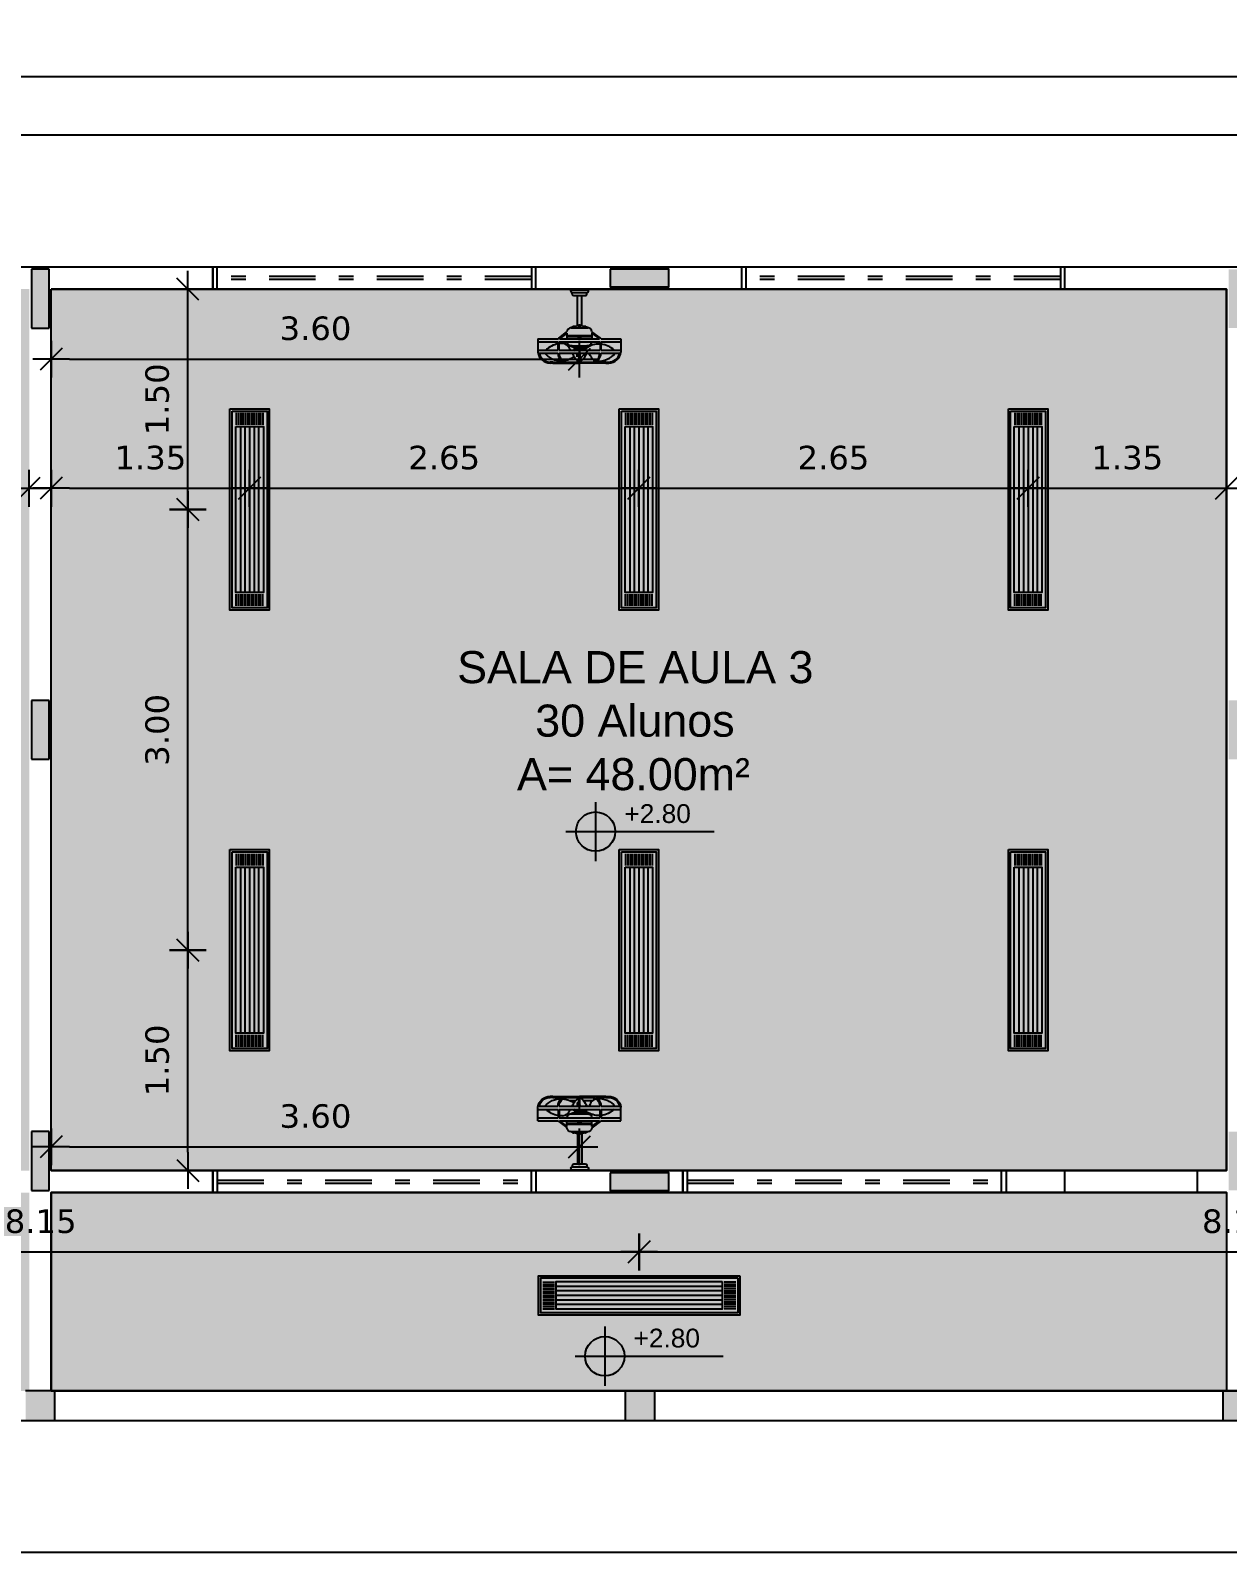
# Model space of a CAD drawing. Extents: x 38 to 175, y -50 to 32.
# Drawn here: x 69.82 to 77.97, y 6.42 to 16.78 of the extents above; entities that cross this region are included whole.
import ezdxf

# ---------------------------------------------------------------- set-up
doc = ezdxf.new("R2010")
doc.units = 0
doc.header["$LTSCALE"] = 0.025
doc.header["$MEASUREMENT"] = 0
doc.linetypes.add('DASHDOT', pattern=[25.4, 12.7, -6.35, 0, -6.35])
doc.layers.get('0').update_dxf_attribs({"linetype": 'CONTINUOUS'})
doc.layers.get('DEFPOINTS').update_dxf_attribs({"linetype": 'CONTINUOUS'})
for name, color, linetype in [('A-COTAS', 1, 'CONTINUOUS'), ('A-FORRO', 3, 'CONTINUOUS'), ('A-PARED', 5, 'CONTINUOUS'), ('A-PAREDE', 5, 'CONTINUOUS'), ('A-PISOS-NIVEL', 1, 'CONTINUOUS'), ('A-PROJ ESQU', 1, 'DASHDOT'), ('ACES-I', 251, 'CONTINUOUS'), ('ARQ-ALV-PROJEÇÃO', 8, 'CONTINUOUS'), ('ARQ-CTA-1_100', 1, 'CONTINUOUS'), ('ARQ-HTC', 9, 'CONTINUOUS'), ('ARQ-TXT-1_050', 2, 'CONTINUOUS'), ('BL-LUM-1', 1, 'CONTINUOUS'), ('BL-LUM-2', 2, 'CONTINUOUS'), ('BL-LUM-3', 3, 'CONTINUOUS'), ('EL-LUMINÁRIAS', 3, 'CONTINUOUS')]:
    doc.layers.add(name, color=color, linetype=linetype)
doc.styles.add('ESC-50-A20', font='arial.ttf', dxfattribs={"height": 0.1})
doc.styles.add('FNDE Texto Cota 0100', font='verdana.ttf', dxfattribs={"height": 0.16})
doc.dimstyles.new('FNDE 1-0100', dxfattribs={"dimscale": 2.5, "dimtxt": 0.16, "dimasz": 0.05, "dimexe": 0.15, "dimexo": 0.15, "dimgap": 0.05, "dimtad": 1, "dimzin": 4, "dimdsep": 46, "dimtxsty": 'FNDE Texto Cota 0100', "dimblk": 'tic', "dimcen": 0.15, "dimdle": 0.15, "dimse1": 1, "dimse2": 1, "dimclrd": 251, "dimclre": 251, "dimclrt": 256, "dimaunit": 1, "dimadec": 3, "dimazin": 0, "dimtfac": 1, "dimtix": 1, "dimtmove": 2, "dimatfit": 3, "dimldrblk": 'tic', "dimfxl": 0.15, "dimtvp": 1, "dimtolj": 1, "dimtzin": 0, "dimarcsym": 0})

# ---------------------------------------------------------------- blocks, each defined once
blk = doc.blocks.new('Lum-3320-sob')
at = {"layer": 'BL-LUM-1'}
for p, q in [((-0.657, 0.09), (-0.577, 0.09)), ((-0.657, 0.075), (-0.577, 0.075)), ((-0.657, 0.06), (-0.577, 0.06)), ((-0.657, 0.045), (-0.577, 0.045)), ((-0.657, 0.03), (-0.577, 0.03)), ((-0.657, 0.015), (-0.577, 0.015)), ((0.565, 0.062), (-0.565, 0.062)), ((0.565, 0.032), (-0.565, 0.032)), ((0.657, 0.09), (0.577, 0.09)), ((0.657, 0.075), (0.577, 0.075)), ((0.657, 0.06), (0.577, 0.06)), ((0.657, 0.045), (0.577, 0.045)), ((0.657, 0.03), (0.577, 0.03)), ((0.657, 0.015), (0.577, 0.015)), ((-0.657, 0), (-0.577, 0)), ((-0.657, -0.015), (-0.577, -0.015)), ((-0.657, -0.03), (-0.577, -0.03)), ((-0.657, -0.045), (-0.577, -0.045)), ((-0.657, -0.06), (-0.577, -0.06)), ((-0.657, -0.075), (-0.577, -0.075)), ((-0.657, -0.09), (-0.577, -0.09)), ((0.565, -0.032), (-0.565, -0.032)), ((0.565, -0.062), (-0.565, -0.062)), ((0.657, -0.03), (0.577, -0.03)), ((0.657, -0.045), (0.577, -0.045)), ((0.657, -0.06), (0.577, -0.06)), ((0.657, -0.075), (0.577, -0.075)), ((0.657, -0.09), (0.577, -0.09)), ((0.657, 0), (0.577, 0)), ((0.657, -0.015), (0.577, -0.015))]:
    blk.add_line(p, q, dxfattribs=at)
at = {"layer": 'BL-LUM-2'}
blk.add_line((0.565, 0), (-0.565, 0), dxfattribs=at)
for points in [[(0.67, 0.119), (0.67, -0.119), (-0.67, -0.119), (-0.67, 0.119)], [(0.565, 0.094), (0.565, -0.094), (-0.565, -0.094), (-0.565, 0.094)]]:
    blk.add_lwpolyline(points, close=True, dxfattribs=at)
at = {"layer": 'BL-LUM-3'}
blk.add_lwpolyline([(0.685, 0.134), (0.685, -0.134), (-0.685, -0.134), (-0.685, 0.134)], close=True, dxfattribs=at)
blk = doc.blocks.new('A$C4CB241E8')
at = {"layer": 'ACES-I'}
for p, q in [((0.224, 0.5), (0.344, 0.5)), ((0.224, 0.49), (0.224, 0.5)), ((0.234, 0.48), (0.334, 0.48)), ((0.234, 0.47), (0.234, 0.48)), ((0.244, 0.46), (0.324, 0.46)), ((0.269, 0.252), (0.269, 0.46)), ((0.299, 0.252), (0.299, 0.46)), ((0.334, 0.47), (0.334, 0.48)), ((0.344, 0.49), (0.344, 0.5)), ((0.142, 0.17), (0.198, 0.212)), ((0.226, 0.24), (0.339, 0.24)), ((0.277, 0.257), (0.277, 0.253)), ((0.277, 0.253), (0.281, 0.243)), ((0.287, 0.258), (0.279, 0.258)), ((0.288, 0.253), (0.284, 0.243)), ((0.288, 0.253), (0.288, 0.257)), ((0.424, 0.172), (0.368, 0.213)), ((0, 0.166), (0, 0.074)), ((0, 0.166), (0.137, 0.166)), ((0, 0.145), (0.137, 0.145)), ((0.137, 0.166), (0.142, 0.17)), ((0.137, 0.131), (0.137, 0.145)), ((0.137, 0.089), (0.137, 0.131)), ((0.144, 0.145), (0.424, 0.145)), ((0.144, 0.132), (0.144, 0.145)), ((0.144, 0.089), (0.144, 0.132)), ((0.198, 0.203), (0.148, 0.166)), ((0.148, 0.166), (0.42, 0.166)), ((0.198, 0.203), (0.198, 0.166)), ((0.198, 0.189), (0.368, 0.189)), ((0.198, 0.182), (0.273, 0.182)), ((0.276, 0.118), (0.276, 0.099)), ((0.29, 0.118), (0.29, 0.099)), ((0.293, 0.182), (0.368, 0.182)), ((0.368, 0.205), (0.368, 0.166)), ((0.368, 0.205), (0.42, 0.166)), ((0.431, 0.166), (0.424, 0.172)), ((0.424, 0.145), (0.424, 0.089)), ((0.431, 0.166), (0.565, 0.166)), ((0.431, 0.145), (0.565, 0.145)), ((0.431, 0.13), (0.431, 0.145)), ((0.431, 0.089), (0.431, 0.13)), ((0.565, 0.166), (0.565, 0.074)), ((0, 0.089), (0.055, 0.089)), ((0.008, 0.067), (0.046, 0.067)), ((0.046, 0.067), (0.137, 0.067)), ((0.055, 0.089), (0.137, 0.089)), ((0.102, 0.007), (0.083, 0.007)), ((0.102, 0), (0.083, 0)), ((0.102, 0.007), (0.174, 0.007)), ((0.102, 0), (0.283, 0)), ((0.144, 0.089), (0.424, 0.089)), ((0.144, 0.067), (0.279, 0.067)), ((0.203, 0.007), (0.279, 0.007)), ((0.215, 0.027), (0.258, 0.027)), ((0.268, 0.043), (0.268, 0.067)), ((0.279, 0.067), (0.279, 0.009)), ((0.279, 0.067), (0.286, 0.067)), ((0.279, 0.009), (0.279, 0.007)), ((0.283, 0.089), (0.283, 0.067)), ((0.463, 0), (0.283, 0)), ((0.286, 0.067), (0.286, 0.009)), ((0.286, 0.067), (0.422, 0.067)), ((0.286, 0.009), (0.286, 0.007)), ((0.286, 0.007), (0.362, 0.007)), ((0.307, 0.027), (0.373, 0.027)), ((0.463, 0.007), (0.392, 0.007)), ((0.429, 0.067), (0.526, 0.067)), ((0.431, 0.089), (0.519, 0.089)), ((0.463, 0.007), (0.482, 0.007)), ((0.463, 0), (0.482, 0)), ((0.519, 0.089), (0.565, 0.089)), ((0.526, 0.067), (0.557, 0.067))]:
    blk.add_line(p, q, dxfattribs=at)
blk.add_lwpolyline([(0.273, 0.184), (0.273, 0.175), (0.293, 0.175), (0.293, 0.184)], close=True, dxfattribs=at)
for points in [[(0.246, 0.099), (0.246, 0.089)], [(0.323, 0.089), (0.323, 0.099), (0.246, 0.099)], [(0.246, 0.08), (0.246, 0.08)]]:
    blk.add_lwpolyline(points, dxfattribs=at)
for centre, radius, start, end in [((0.234, 0.49), 0.01, 180, 270), ((0.244, 0.47), 0.01, 180, 270), ((0.324, 0.47), 0.01, 270, 0), ((0.334, 0.49), 0.01, 270, 0), ((0.226, 0.212), 0.0283, 90, 180), ((0.283, 0.105), 0.148, 92.0593, 114.7191), ((0.242, 0.245), 0.00548, 36.9061, 175.1771), ((0.279, 0.257), 0.00141, 90, 180), ((0.283, 0.251), 0.00548, 13.9839, 166.0161), ((0.283, 0.244), 0.00141, 202.3134, 337.6866), ((0.287, 0.257), 0.00141, 0, 90), ((0.283, 0.105), 0.148, 65.2809, 87.9407), ((0.323, 0.245), 0.00548, 4.8229, 143.0939), ((0.339, 0.212), 0.0283, 3.732, 90), ((0.161, -0.014), 0.147, 99.4474, 135.8987), ((0.161, -0.014), 0.147, 87.3551, 96.6689), ((0.168, 0.133), 0, 90, 303.5739), ((0.165, 0.08), 0.0536, 23.5592, 86.613), ((0.226, 0.147), 0.0283, 182.9729, 248.6249), ((0.283, 0.252), 0.148, 243.1417, 267.262), ((0.283, 1.064), 0.946, 265.9464, 274.0536), ((0.283, 0.252), 0.148, 272.738, 296.8583), ((0.415, -0.018), 0.148, 92.2685, 128.5678), ((0.339, 0.147), 0.0283, 291.3751, 357.0271), ((0.415, -0.018), 0.148, 86.601, 92.2685), ((0.415, -0.018), 0.148, 45.7177, 83.837), ((0.083, 0.084), 0.0836, 187.0241, 270.1403), ((0.083, 0.084), 0.0766, 192.4617, 270.1403), ((0.158, 0.164), 0.148, 220.8847, 270.7317), ((0.204, 0.067), 0.0671, 179.7166, 229.3446), ((0.204, 0.067), 0.06, 179.6832, 237.0138), ((0.204, 0.067), 0.0671, 229.3446, 243.4575), ((0.158, 0.164), 0.148, 274.9997, 292.3413), ((0.204, 0.067), 0.06, 237.0138, 269.6517), ((0.214, 0.101), 2.511308197128957e-15, 227.1184, 0), ((0.276, 0.127), 0.0676, 202.5993, 214.7226), ((0.158, 0.164), 0.148, 292.3413, 305.8305), ((0.345, 0.107), 0.118, 199.8598, 236.3515), ((0.44, -0.107), 0.228, 134.8376, 138.9912), ((0.44, -0.107), 0.228, 130.1268, 132.3872), ((0.221, 0.107), 0.118, 303.6485, 317.1616), ((0.221, 0.107), 0.118, 317.1616, 340.1402), ((0.297, 0.02), 0.0676, 22.5993, 43.7437), ((0.409, 0.067), 0.0536, 203.5592, 228.099), ((0.362, 0.067), 0.06, 270.3483, 301.6358), ((0.409, 0.067), 0.0536, 228.099, 252.8541), ((0.362, 0.067), 0.0671, 296.5425, 307.5309), ((0.362, 0.067), 0.06, 301.6358, 0.3168), ((0.413, 0.161), 0.147, 266.0889, 320.6458), ((0.362, 0.067), 0.0671, 307.5309, 0.2834), ((0.482, 0.084), 0.0836, 269.8597, 352.9759), ((0.482, 0.084), 0.0766, 269.8597, 347.5383)]:
    blk.add_arc(centre, radius, start, end, dxfattribs=at)
blk = doc.blocks.new('tic')
at = {"color": 251}
for p, q in [((0, -1), (0, 1)), ((-1, 0), (1, 0))]:
    blk.add_line(p, q, dxfattribs=at)
blk.add_line((-0.6, -0.6), (0.6, 0.6))
blk = doc.blocks.new('*D11')
at = {"layer": 'ARQ-CTA-1_100', "color": 251, "lineweight": -2, "transparency": 16777216}
blk.add_line((68.585, 13.662), (69.685, 13.662), dxfattribs=at)
at = {"layer": 'DEFPOINTS', "color": 0, "transparency": 16777216}
for p in [(69.81, 15.018), (68.46, 14.218), (69.81, 13.662)]:
    blk.add_point(p, dxfattribs=at)
at = {"layer": 'ARQ-CTA-1_100', "color": 251, "lineweight": -2, "transparency": 16777216, "xscale": 0.125, "yscale": 0.125, "zscale": 0.125, "rotation": 180}
blk.add_blockref('tic', (68.46, 13.662), dxfattribs=at)
at = {"layer": 'ARQ-CTA-1_100', "color": 251, "lineweight": -2, "transparency": 16777216, "xscale": 0.125, "yscale": 0.125, "zscale": 0.125}
blk.add_blockref('tic', (69.81, 13.662), dxfattribs=at)
at = {"layer": 'ARQ-CTA-1_100', "transparency": 16777216, "insert": (69.135, 13.87), "char_height": 0.16, "attachment_point": 5, "style": 'FNDE Texto Cota 0100'}
blk.add_mtext('\\A1;1.35', dxfattribs=at)
blk = doc.blocks.new('*D17')
at = {"layer": 'ARQ-CTA-1_100', "color": 251, "lineweight": -2, "transparency": 16777216}
blk.add_line((70.085, 13.662), (71.185, 13.662), dxfattribs=at)
at = {"layer": 'DEFPOINTS', "color": 0, "transparency": 16777216}
for p in [(69.96, 15.018), (71.31, 14.218), (71.31, 13.662)]:
    blk.add_point(p, dxfattribs=at)
at = {"layer": 'ARQ-CTA-1_100', "color": 251, "lineweight": -2, "transparency": 16777216, "xscale": 0.125, "yscale": 0.125, "zscale": 0.125, "rotation": 180}
blk.add_blockref('tic', (69.96, 13.662), dxfattribs=at)
at = {"layer": 'ARQ-CTA-1_100', "color": 251, "lineweight": -2, "transparency": 16777216, "xscale": 0.125, "yscale": 0.125, "zscale": 0.125}
blk.add_blockref('tic', (71.31, 13.662), dxfattribs=at)
at = {"layer": 'ARQ-CTA-1_100', "transparency": 16777216, "insert": (70.635, 13.87), "char_height": 0.16, "attachment_point": 5, "style": 'FNDE Texto Cota 0100'}
blk.add_mtext('\\A1;1.35', dxfattribs=at)
blk = doc.blocks.new('*D18')
at = {"layer": 'ARQ-CTA-1_100', "color": 251, "lineweight": -2, "transparency": 16777216}
blk.add_line((71.435, 13.662), (73.835, 13.662), dxfattribs=at)
at = {"layer": 'DEFPOINTS', "color": 0, "transparency": 16777216}
for p in [(71.31, 14.218), (73.96, 14.218), (73.96, 13.662)]:
    blk.add_point(p, dxfattribs=at)
at = {"layer": 'ARQ-CTA-1_100', "color": 251, "lineweight": -2, "transparency": 16777216, "xscale": 0.125, "yscale": 0.125, "zscale": 0.125, "rotation": 180}
blk.add_blockref('tic', (71.31, 13.662), dxfattribs=at)
at = {"layer": 'ARQ-CTA-1_100', "color": 251, "lineweight": -2, "transparency": 16777216, "xscale": 0.125, "yscale": 0.125, "zscale": 0.125}
blk.add_blockref('tic', (73.96, 13.662), dxfattribs=at)
at = {"layer": 'ARQ-CTA-1_100', "transparency": 16777216, "insert": (72.635, 13.87), "char_height": 0.16, "attachment_point": 5, "style": 'FNDE Texto Cota 0100'}
blk.add_mtext('\\A1;2.65', dxfattribs=at)
blk = doc.blocks.new('*D19')
at = {"layer": 'ARQ-CTA-1_100', "color": 251, "lineweight": -2, "transparency": 16777216}
blk.add_line((74.085, 13.662), (76.485, 13.662), dxfattribs=at)
at = {"layer": 'DEFPOINTS', "color": 0, "transparency": 16777216}
for p in [(73.96, 14.218), (76.61, 14.218), (76.61, 13.662)]:
    blk.add_point(p, dxfattribs=at)
at = {"layer": 'ARQ-CTA-1_100', "color": 251, "lineweight": -2, "transparency": 16777216, "xscale": 0.125, "yscale": 0.125, "zscale": 0.125, "rotation": 180}
blk.add_blockref('tic', (73.96, 13.662), dxfattribs=at)
at = {"layer": 'ARQ-CTA-1_100', "color": 251, "lineweight": -2, "transparency": 16777216, "xscale": 0.125, "yscale": 0.125, "zscale": 0.125}
blk.add_blockref('tic', (76.61, 13.662), dxfattribs=at)
at = {"layer": 'ARQ-CTA-1_100', "transparency": 16777216, "insert": (75.285, 13.87), "char_height": 0.16, "attachment_point": 5, "style": 'FNDE Texto Cota 0100'}
blk.add_mtext('\\A1;2.65', dxfattribs=at)
blk = doc.blocks.new('*D20')
at = {"layer": 'ARQ-CTA-1_100', "color": 251, "lineweight": -2, "transparency": 16777216}
blk.add_line((76.735, 13.662), (77.835, 13.662), dxfattribs=at)
at = {"layer": 'DEFPOINTS', "color": 0, "transparency": 16777216}
for p in [(77.96, 15.018), (76.61, 14.218), (77.96, 13.662)]:
    blk.add_point(p, dxfattribs=at)
at = {"layer": 'ARQ-CTA-1_100', "color": 251, "lineweight": -2, "transparency": 16777216, "xscale": 0.125, "yscale": 0.125, "zscale": 0.125, "rotation": 180}
blk.add_blockref('tic', (76.61, 13.662), dxfattribs=at)
at = {"layer": 'ARQ-CTA-1_100', "color": 251, "lineweight": -2, "transparency": 16777216, "xscale": 0.125, "yscale": 0.125, "zscale": 0.125}
blk.add_blockref('tic', (77.96, 13.662), dxfattribs=at)
at = {"layer": 'ARQ-CTA-1_100', "transparency": 16777216, "insert": (77.285, 13.87), "char_height": 0.16, "attachment_point": 5, "style": 'FNDE Texto Cota 0100'}
blk.add_mtext('\\A1;1.35', dxfattribs=at)
blk = doc.blocks.new('*D21')
at = {"layer": 'ARQ-CTA-1_100', "color": 251, "lineweight": -2, "transparency": 16777216}
blk.add_line((70.89, 9.143), (70.89, 10.393), dxfattribs=at)
at = {"layer": 'DEFPOINTS', "color": 0, "transparency": 16777216}
for p in [(70.89, 10.518), (71.176, 10.518), (69.96, 9.018)]:
    blk.add_point(p, dxfattribs=at)
at = {"layer": 'ARQ-CTA-1_100', "color": 251, "lineweight": -2, "transparency": 16777216, "xscale": 0.125, "yscale": 0.125, "zscale": 0.125}
for p, rotation in [((70.89, 10.518), 90), ((70.89, 9.018), 270)]:
    blk.add_blockref('tic', p, dxfattribs=dict(at, rotation=rotation))
at = {"layer": 'ARQ-CTA-1_100', "transparency": 16777216, "insert": (70.682, 9.768), "char_height": 0.16, "attachment_point": 5, "rotation": 90, "style": 'FNDE Texto Cota 0100'}
blk.add_mtext('\\A1;1.50', dxfattribs=at)
blk = doc.blocks.new('*D22')
at = {"layer": 'ARQ-CTA-1_100', "color": 251, "lineweight": -2, "transparency": 16777216}
blk.add_line((70.89, 10.643), (70.89, 13.393), dxfattribs=at)
at = {"layer": 'DEFPOINTS', "color": 0, "transparency": 16777216}
for p in [(70.89, 13.518), (71.176, 13.518), (71.176, 10.518)]:
    blk.add_point(p, dxfattribs=at)
at = {"layer": 'ARQ-CTA-1_100', "color": 251, "lineweight": -2, "transparency": 16777216, "xscale": 0.125, "yscale": 0.125, "zscale": 0.125}
for p, rotation in [((70.89, 13.518), 90), ((70.89, 10.518), 270)]:
    blk.add_blockref('tic', p, dxfattribs=dict(at, rotation=rotation))
at = {"layer": 'ARQ-CTA-1_100', "transparency": 16777216, "insert": (70.682, 12.018), "char_height": 0.16, "attachment_point": 5, "rotation": 90, "style": 'FNDE Texto Cota 0100'}
blk.add_mtext('\\A1;3.00', dxfattribs=at)
blk = doc.blocks.new('*D23')
at = {"layer": 'ARQ-CTA-1_100', "color": 251, "lineweight": -2, "transparency": 16777216}
blk.add_line((70.89, 13.643), (70.89, 14.893), dxfattribs=at)
at = {"layer": 'DEFPOINTS', "color": 0, "transparency": 16777216}
for p in [(70.89, 15.018), (71.176, 15.018), (71.176, 13.518)]:
    blk.add_point(p, dxfattribs=at)
at = {"layer": 'ARQ-CTA-1_100', "color": 251, "lineweight": -2, "transparency": 16777216, "xscale": 0.125, "yscale": 0.125, "zscale": 0.125}
for p, rotation in [((70.89, 15.018), 90), ((70.89, 13.518), 270)]:
    blk.add_blockref('tic', p, dxfattribs=dict(at, rotation=rotation))
at = {"layer": 'ARQ-CTA-1_100', "transparency": 16777216, "insert": (70.682, 14.268), "char_height": 0.16, "attachment_point": 5, "rotation": 90, "style": 'FNDE Texto Cota 0100'}
blk.add_mtext('\\A1;1.50', dxfattribs=at)
blk = doc.blocks.new('*D24')
at = {"layer": 'ARQ-CTA-1_100', "color": 251, "lineweight": -2, "transparency": 16777216}
blk.add_line((70.085, 14.541), (73.432, 14.541), dxfattribs=at)
at = {"layer": 'DEFPOINTS', "color": 0, "transparency": 16777216}
for p in [(69.96, 15.018), (73.557, 15.014), (73.557, 14.541)]:
    blk.add_point(p, dxfattribs=at)
at = {"layer": 'ARQ-CTA-1_100', "color": 251, "lineweight": -2, "transparency": 16777216, "xscale": 0.125, "yscale": 0.125, "zscale": 0.125, "rotation": 180}
blk.add_blockref('tic', (69.96, 14.541), dxfattribs=at)
at = {"layer": 'ARQ-CTA-1_100', "color": 251, "lineweight": -2, "transparency": 16777216, "xscale": 0.125, "yscale": 0.125, "zscale": 0.125}
blk.add_blockref('tic', (73.557, 14.541), dxfattribs=at)
at = {"layer": 'ARQ-CTA-1_100', "transparency": 16777216, "insert": (71.759, 14.75), "char_height": 0.16, "attachment_point": 5, "style": 'FNDE Texto Cota 0100'}
blk.add_mtext('\\A1;3.60', dxfattribs=at)
blk = doc.blocks.new('*D25')
at = {"layer": 'ARQ-CTA-1_100', "color": 251, "lineweight": -2, "transparency": 16777216}
blk.add_line((70.085, 9.18), (73.432, 9.18), dxfattribs=at)
at = {"layer": 'DEFPOINTS', "color": 0, "transparency": 16777216}
for p in [(73.557, 9.18), (69.96, 9.018), (73.557, 9.022)]:
    blk.add_point(p, dxfattribs=at)
at = {"layer": 'ARQ-CTA-1_100', "color": 251, "lineweight": -2, "transparency": 16777216, "xscale": 0.125, "yscale": 0.125, "zscale": 0.125, "rotation": 180}
blk.add_blockref('tic', (69.96, 9.18), dxfattribs=at)
at = {"layer": 'ARQ-CTA-1_100', "color": 251, "lineweight": -2, "transparency": 16777216, "xscale": 0.125, "yscale": 0.125, "zscale": 0.125}
blk.add_blockref('tic', (73.557, 9.18), dxfattribs=at)
at = {"layer": 'ARQ-CTA-1_100', "transparency": 16777216, "insert": (71.759, 9.388), "char_height": 0.16, "attachment_point": 5, "style": 'FNDE Texto Cota 0100'}
blk.add_mtext('\\A1;3.60', dxfattribs=at)
blk = doc.blocks.new('*D53')
at = {"layer": 'ARQ-CTA-1_100', "color": 251, "lineweight": -2, "transparency": 16777216}
blk.add_line((65.938, 8.464), (73.838, 8.464), dxfattribs=at)
at = {"layer": 'DEFPOINTS', "color": 0, "transparency": 16777216}
for p in [(73.963, 8.464), (65.813, 8.302), (73.963, 8.302)]:
    blk.add_point(p, dxfattribs=at)
at = {"layer": 'ARQ-CTA-1_100', "color": 251, "lineweight": -2, "transparency": 16777216, "xscale": 0.125, "yscale": 0.125, "zscale": 0.125, "rotation": 180}
blk.add_blockref('tic', (65.813, 8.464), dxfattribs=at)
at = {"layer": 'ARQ-CTA-1_100', "color": 251, "lineweight": -2, "transparency": 16777216, "xscale": 0.125, "yscale": 0.125, "zscale": 0.125}
blk.add_blockref('tic', (73.963, 8.464), dxfattribs=at)
at = {"layer": 'ARQ-CTA-1_100', "transparency": 16777216, "insert": (69.888, 8.672), "char_height": 0.16, "attachment_point": 5, "style": 'FNDE Texto Cota 0100'}
blk.add_mtext('\\A1;8.15', dxfattribs=at)
blk = doc.blocks.new('*D54')
at = {"layer": 'ARQ-CTA-1_100', "color": 251, "lineweight": -2, "transparency": 16777216}
blk.add_line((74.088, 8.464), (81.988, 8.464), dxfattribs=at)
at = {"layer": 'DEFPOINTS', "color": 0, "transparency": 16777216}
for p in [(82.113, 8.464), (73.963, 8.302), (82.113, 8.302)]:
    blk.add_point(p, dxfattribs=at)
at = {"layer": 'ARQ-CTA-1_100', "color": 251, "lineweight": -2, "transparency": 16777216, "xscale": 0.125, "yscale": 0.125, "zscale": 0.125, "rotation": 180}
blk.add_blockref('tic', (73.963, 8.464), dxfattribs=at)
at = {"layer": 'ARQ-CTA-1_100', "color": 251, "lineweight": -2, "transparency": 16777216, "xscale": 0.125, "yscale": 0.125, "zscale": 0.125}
blk.add_blockref('tic', (82.113, 8.464), dxfattribs=at)
at = {"layer": 'ARQ-CTA-1_100', "transparency": 16777216, "insert": (78.038, 8.672), "char_height": 0.16, "attachment_point": 5, "style": 'FNDE Texto Cota 0100'}
blk.add_mtext('\\A1;8.15', dxfattribs=at)
blk = doc.blocks.new('*D156')
at = {"layer": 'ARQ-CTA-1_100', "color": 251, "lineweight": -2, "transparency": 16777216}
blk.add_line((52.735, 16.465), (111.485, 16.465), dxfattribs=at)
at = {"layer": 'DEFPOINTS', "color": 0, "transparency": 16777216}
for p in [(111.61, 16.465), (52.61, 16.068), (111.61, 16.068)]:
    blk.add_point(p, dxfattribs=at)
at = {"layer": 'ARQ-CTA-1_100', "color": 251, "lineweight": -2, "transparency": 16777216, "xscale": 0.125, "yscale": 0.125, "zscale": 0.125, "rotation": 180}
blk.add_blockref('tic', (52.61, 16.465), dxfattribs=at)
at = {"layer": 'ARQ-CTA-1_100', "color": 251, "lineweight": -2, "transparency": 16777216, "xscale": 0.125, "yscale": 0.125, "zscale": 0.125}
blk.add_blockref('tic', (111.61, 16.465), dxfattribs=at)
at = {"layer": 'ARQ-CTA-1_100', "transparency": 16777216, "insert": (82.11, 16.673), "char_height": 0.16, "attachment_point": 5, "style": 'FNDE Texto Cota 0100'}
blk.add_mtext('\\A1;59.00', dxfattribs=at)

msp = doc.modelspace()

# ---------------------------------------------------------------- hatches: boundary and pattern name
at = {"layer": 'A-COTAS'}
h = msp.add_hatch(color=253, dxfattribs=at)
h.dxf.hatch_style = 1
h.paths.add_polyline_path([(69.945, 15.153), (69.825, 15.153), (69.825, 14.753), (69.945, 14.753)])
h.paths.add_polyline_path([(69.945, 12.218), (69.825, 12.218), (69.825, 11.818), (69.945, 11.818)])
h.paths.add_polyline_path([(69.945, 9.283), (69.825, 9.283), (69.825, 8.883), (69.945, 8.883)])
h.paths.add_polyline_path([(69.985, 7.518), (69.785, 7.518), (69.785, 7.318), (69.985, 7.318)])
h = msp.add_hatch(color=253, dxfattribs=at)
h.dxf.hatch_style = 1
h.paths.add_polyline_path([(73.765, 15.153), (73.765, 15.033), (74.165, 15.033), (74.165, 15.153)])
h = msp.add_hatch(color=253, dxfattribs=at)
h.dxf.hatch_style = 1
h.paths.add_polyline_path([(78.095, 15.153), (77.975, 15.153), (77.975, 14.753), (78.095, 14.753)])
h.paths.add_polyline_path([(78.095, 12.218), (77.975, 12.218), (77.975, 11.818), (78.095, 11.818)])
h.paths.add_polyline_path([(78.095, 9.283), (77.975, 9.283), (77.975, 8.883), (78.095, 8.883)])
h.paths.add_polyline_path([(78.135, 7.518), (77.935, 7.518), (77.935, 7.318), (78.135, 7.318)])
h = msp.add_hatch(color=253, dxfattribs=at)
h.dxf.hatch_style = 1
h.paths.add_polyline_path([(73.765, 9.003), (73.765, 8.883), (74.165, 8.883), (74.165, 9.003)])
h = msp.add_hatch(color=253, dxfattribs=at)
h.dxf.hatch_style = 1
h.paths.add_polyline_path([(74.068, 7.518), (73.868, 7.518), (73.868, 7.318), (74.068, 7.318)])
at = {"layer": 'ARQ-ALV-PROJEÇÃO', "linetype": 'Continuous'}
h = msp.add_hatch(color=251, dxfattribs=at)
h.paths.add_polyline_path([(73.666, 11.325), (73.666, 11.459, 0.414214), (73.531, 11.325)])
h.paths.add_polyline_path([(73.666, 11.325), (73.666, 11.19, 0.414214), (73.8, 11.325)])
h = msp.add_hatch(color=251, dxfattribs=at)
h.paths.add_polyline_path([(73.728, 7.754), (73.728, 7.888, 0.414214), (73.593, 7.754)])
h.paths.add_polyline_path([(73.728, 7.754), (73.728, 7.62, 0.414214), (73.862, 7.754)])
at = {"layer": 'ARQ-HTC'}
h = msp.add_hatch(dxfattribs=at)
h.set_pattern_fill('AR-CONC', color=256, scale=0.1, style=2)
h.set_pattern_definition([(50, (0, 0), (0.7172602, -0.062752), [0.075, -0.825]), (355, (0, 0), (-0.1387513, 0.752192), [0.06, -0.66]), (100.45144, (0.0598, -0.0052), (0.578509, 0.68944), [0.06374, -0.701142]), (46.1842, (0, 0.2), (1.067241, -0.165519), [0.1125, -1.2375]), (96.6356, (0.0889, 0.1862), (0.934662, 0.974119), [0.09561, -1.051714]), (351.1842, (0, 0.2), (0.934662, 0.974119), [0.09, -0.99]), (21, (0.1, 0.15), (0.596907, -0.402619), [0.075, -0.825]), (326, (0.1, 0.15), (0.2433153, 0.72515), [0.06, -0.66]), (71.45144, (0.14974, 0.11645), (0.8402224, 0.322531), [0.06374, -0.701142]), (37.5, (0, 0), (0.01215986, 0.33289385), [0, -0.652, 0, -0.67, 0, -0.6625]), (7.5, (0, 0), (0.2630695, 0.3944117), [0, -0.382, 0, -0.637, 0, -0.2525]), (327.5, (-0.223, 0), (0.53382244, -0.0225549), [0, -0.25, 0, -0.78, 0, -1.035]), (317.5, (-0.323, 0), (0.5831862, 0.100105), [0, -0.325, 0, -0.518, 0, -0.735])])
h.paths.add_polyline_path([(61.81, 9.018), (69.81, 9.018), (69.81, 15.018), (61.81, 15.018)])
h.paths.add_polyline_path([(69.96, 15.018), (77.96, 15.018), (77.96, 9.018), (69.96, 9.018)])
h.paths.add_polyline_path([(78.11, 9.018), (85.935, 9.018), (85.935, 15.018), (78.11, 15.018)])
h.paths.add_polyline_path([(86.26, 15.018), (94.26, 15.018), (94.26, 9.018), (86.26, 9.018)])
h.paths.add_polyline_path([(94.41, 9.018), (102.41, 9.018), (102.41, 15.018), (94.41, 15.018)])
h.paths.add_polyline_path([(102.41, 7.518), (94.41, 7.518), (94.41, 8.868), (102.41, 8.868)])
h.paths.add_polyline_path([(94.26, 7.518), (86.26, 7.518), (86.26, 8.868), (94.26, 8.868)])
h.paths.add_polyline_path([(85.935, 7.518), (78.11, 7.518), (78.11, 8.868), (85.935, 8.868)])
h.paths.add_polyline_path([(77.96, 7.518), (69.96, 7.518), (69.96, 8.868), (77.96, 8.868)])
h.paths.add_polyline_path([(69.81, 7.518), (61.81, 7.518), (61.81, 8.868), (69.81, 8.868)])

# ---------------------------------------------------------------- linework, layer by layer
at = {"layer": 'A-FORRO'}
for p, q in [((69.96, 9.018), (69.96, 15.018)), ((77.96, 15.018), (69.96, 15.018)), ((77.96, 9.018), (77.96, 15.018)), ((69.96, 9.018), (77.96, 9.018)), ((69.96, 8.868), (69.96, 7.518)), ((77.96, 8.868), (69.96, 8.868)), ((77.96, 8.868), (77.96, 7.518)), ((69.96, 7.518), (85.935, 7.518)), ((53.51, 7.318), (80.51, 7.318))]:
    msp.add_line(p, q, dxfattribs=at)
msp.add_lwpolyline([(86.085, 15.168), (53.51, 15.168)], dxfattribs=at)
for points in [[(69.96, 15.018), (77.96, 15.018), (77.96, 9.018), (69.96, 9.018)], [(77.96, 7.518), (69.96, 7.518), (69.96, 8.868), (77.96, 8.868)]]:
    msp.add_lwpolyline(points, close=True, dxfattribs=at)
at = {"layer": 'A-PARED'}
for p, q in [((69.945, 15.153), (69.825, 15.153)), ((69.825, 15.153), (69.825, 14.753)), ((69.945, 14.753), (69.945, 15.153)), ((73.765, 15.153), (73.765, 15.033)), ((74.165, 15.153), (73.765, 15.153)), ((74.165, 15.033), (74.165, 15.153)), ((73.765, 15.033), (74.165, 15.033)), ((69.825, 14.753), (69.945, 14.753)), ((69.945, 12.218), (69.825, 12.218)), ((69.825, 12.218), (69.825, 11.818)), ((69.945, 11.818), (69.945, 12.218)), ((69.825, 11.818), (69.945, 11.818)), ((69.945, 9.283), (69.825, 9.283)), ((69.825, 9.283), (69.825, 8.883)), ((69.945, 8.883), (69.945, 9.283)), ((73.765, 9.003), (73.765, 8.883)), ((74.165, 9.003), (73.765, 9.003)), ((74.165, 8.883), (74.165, 9.003)), ((69.825, 8.883), (69.945, 8.883)), ((73.765, 8.883), (74.165, 8.883)), ((69.985, 7.518), (69.785, 7.518)), ((69.985, 7.318), (69.985, 7.518)), ((78.135, 7.518), (77.935, 7.518)), ((77.935, 7.518), (77.935, 7.318)), ((69.785, 7.318), (69.985, 7.318)), ((77.935, 7.318), (78.135, 7.318))]:
    msp.add_line(p, q, dxfattribs=at)
for points in [[(73.765, 15.153), (73.765, 15.033), (74.165, 15.033), (74.165, 15.153)], [(73.765, 9.003), (73.765, 8.883), (74.165, 8.883), (74.165, 9.003)]]:
    msp.add_lwpolyline(points, close=True, dxfattribs=at)
at = {"layer": 'A-PAREDE'}
for p, q in [((71.06, 15.018), (71.06, 15.168)), ((76.86, 15.018), (76.86, 15.168)), ((71.06, 9.018), (71.06, 8.868)), ((73.26, 9.018), (73.26, 8.868)), ((74.26, 9.018), (74.26, 8.868))]:
    msp.add_line(p, q, dxfattribs=at)
msp.add_lwpolyline([(74.068, 7.518), (73.868, 7.518), (73.868, 7.318), (74.068, 7.318)], close=True, dxfattribs=at)
at = {"layer": 'A-PISOS-NIVEL', "color": 2}
msp.add_lwpolyline([(52.61, 16.068), (111.61, 16.068), (111.61, 6.418), (52.61, 6.418)], close=True, dxfattribs=at)
at = {"layer": 'A-PROJ ESQU'}
for p, q in [((73.23, 15.103), (71.09, 15.103)), ((73.23, 15.083), (71.09, 15.083)), ((76.83, 15.103), (74.69, 15.103)), ((76.83, 15.083), (74.69, 15.083)), ((71.06, 8.868), (71.06, 9.018)), ((74.26, 8.868), (74.26, 9.018)), ((76.86, 8.868), (76.86, 9.018)), ((77.76, 9.018), (77.76, 8.868)), ((71.09, 8.953), (73.23, 8.953)), ((71.09, 8.933), (73.23, 8.933)), ((74.29, 8.953), (76.43, 8.953)), ((74.29, 8.933), (76.43, 8.933))]:
    msp.add_line(p, q, dxfattribs=at)
for points in [[(71.09, 15.168), (71.06, 15.168), (71.06, 15.018), (71.09, 15.018)], [(73.26, 15.168), (73.23, 15.168), (73.23, 15.018), (73.26, 15.018)], [(74.69, 15.168), (74.66, 15.168), (74.66, 15.018), (74.69, 15.018)], [(76.86, 15.168), (76.83, 15.168), (76.83, 15.018), (76.86, 15.018)], [(71.06, 9.018), (71.09, 9.018), (71.09, 8.868), (71.06, 8.868)], [(73.23, 9.018), (73.26, 9.018), (73.26, 8.868), (73.23, 8.868)], [(74.26, 9.018), (74.29, 9.018), (74.29, 8.868), (74.26, 8.868)], [(76.43, 9.018), (76.46, 9.018), (76.46, 8.868), (76.43, 8.868)]]:
    msp.add_lwpolyline(points, close=True, dxfattribs=at)
at = {"layer": 'ARQ-ALV-PROJEÇÃO', "color": 251, "linetype": 'Continuous'}
for p, q in [((73.666, 11.526), (73.666, 11.123)), ((73.464, 11.325), (73.8, 11.325)), ((73.8, 11.325), (74.472, 11.325)), ((73.728, 7.956), (73.728, 7.552)), ((73.526, 7.754), (73.862, 7.754)), ((73.862, 7.754), (74.534, 7.754))]:
    msp.add_line(p, q, dxfattribs=at)
for centre in [(73.666, 11.325), (73.728, 7.754)]:
    msp.add_circle(centre, 0.134, dxfattribs=at)

# ---------------------------------------------------------------- block references
at = {"layer": 'A-COTAS', "linetype": 'Continuous'}
msp.add_blockref('A$C4CB241E8', (73.273, 14.514), dxfattribs=at)
at = {"layer": 'A-COTAS', "linetype": 'Continuous', "xscale": -1, "rotation": 180}
msp.add_blockref('A$C4CB241E8', (73.273, 9.523), dxfattribs=at)
at = {"layer": 'EL-LUMINÁRIAS', "rotation": 90}
for p in [(71.31, 13.518), (73.96, 13.518), (76.61, 13.518), (71.31, 10.518), (73.96, 10.518), (76.61, 10.518)]:
    msp.add_blockref('Lum-3320-sob', p, dxfattribs=at)
at = {"layer": 'EL-LUMINÁRIAS'}
msp.add_blockref('Lum-3320-sob', (73.963, 8.168), dxfattribs=at)

# ---------------------------------------------------------------- texts
at = {"layer": 'ARQ-ALV-PROJEÇÃO', "color": 251, "linetype": 'Continuous', "style": 'ESC-50-A20'}
for p in [(73.862, 11.384), (73.924, 7.814)]:
    msp.add_attdef('+2.80', p, 'NA', height=0.128, dxfattribs=at)
at = {"layer": 'ARQ-TXT-1_050', "color": 251, "insert": (72.19, 12.554), "char_height": 0.21845, "attachment_point": 1, "style": 'ESC-50-A20'}
msp.add_mtext_dynamic_manual_height_columns('\\pi0.53333;SALA DE AULA 3\\P\\pi1.0649;30 Alunos      \\P\\pi0.94075;A= 48.00m²', width=3.27851, gutter_width=1, heights=[0], dxfattribs=at)

# ---------------------------------------------------------------- dimensions: what is measured, and where the dimension line sits
at = {"layer": 'ARQ-CTA-1_100'}
for base, p1, p2, picture, middle in [((111.61, 16.465), (52.61, 16.068), (111.61, 16.068), '*D156', (82.11, 16.673)), ((69.81, 13.662), (68.46, 14.218), (69.81, 15.018), '*D11', (69.135, 13.87)), ((71.31, 13.662), (69.96, 15.018), (71.31, 14.218), '*D17', (70.635, 13.87)), ((73.557, 14.541), (69.96, 15.018), (73.557, 15.014), '*D24', (71.759, 14.75)), ((77.96, 13.662), (76.61, 14.218), (77.96, 15.018), '*D20', (77.285, 13.87)), ((73.96, 13.662), (71.31, 14.218), (73.96, 14.218), '*D18', (72.635, 13.87)), ((76.61, 13.662), (73.96, 14.218), (76.61, 14.218), '*D19', (75.285, 13.87)), ((73.557, 9.18), (69.96, 9.018), (73.557, 9.022), '*D25', (71.759, 9.388)), ((73.963, 8.464), (65.813, 8.302), (73.963, 8.302), '*D53', (69.888, 8.672)), ((82.113, 8.464), (73.963, 8.302), (82.113, 8.302), '*D54', (78.038, 8.672))]:
    dim = msp.add_linear_dim(base=base, p1=p1, p2=p2, dimstyle='FNDE 1-0100', dxfattribs=at)
    dim.commit()
    dim.dimension.update_dxf_attribs({"geometry": picture, "text_midpoint": middle})
for base, p1, p2, picture, middle in [((70.89, 15.018), (71.176, 13.518), (71.176, 15.018), '*D23', (70.682, 14.268)), ((70.89, 13.518), (71.176, 10.518), (71.176, 13.518), '*D22', (70.682, 12.018)), ((70.89, 10.518), (69.96, 9.018), (71.176, 10.518), '*D21', (70.682, 9.768))]:
    dim = msp.add_linear_dim(base=base, p1=p1, p2=p2, angle=90, dimstyle='FNDE 1-0100', dxfattribs=at)
    dim.commit()
    dim.dimension.update_dxf_attribs({"geometry": picture, "text_midpoint": middle})

doc.saveas('drawing.dxf')
